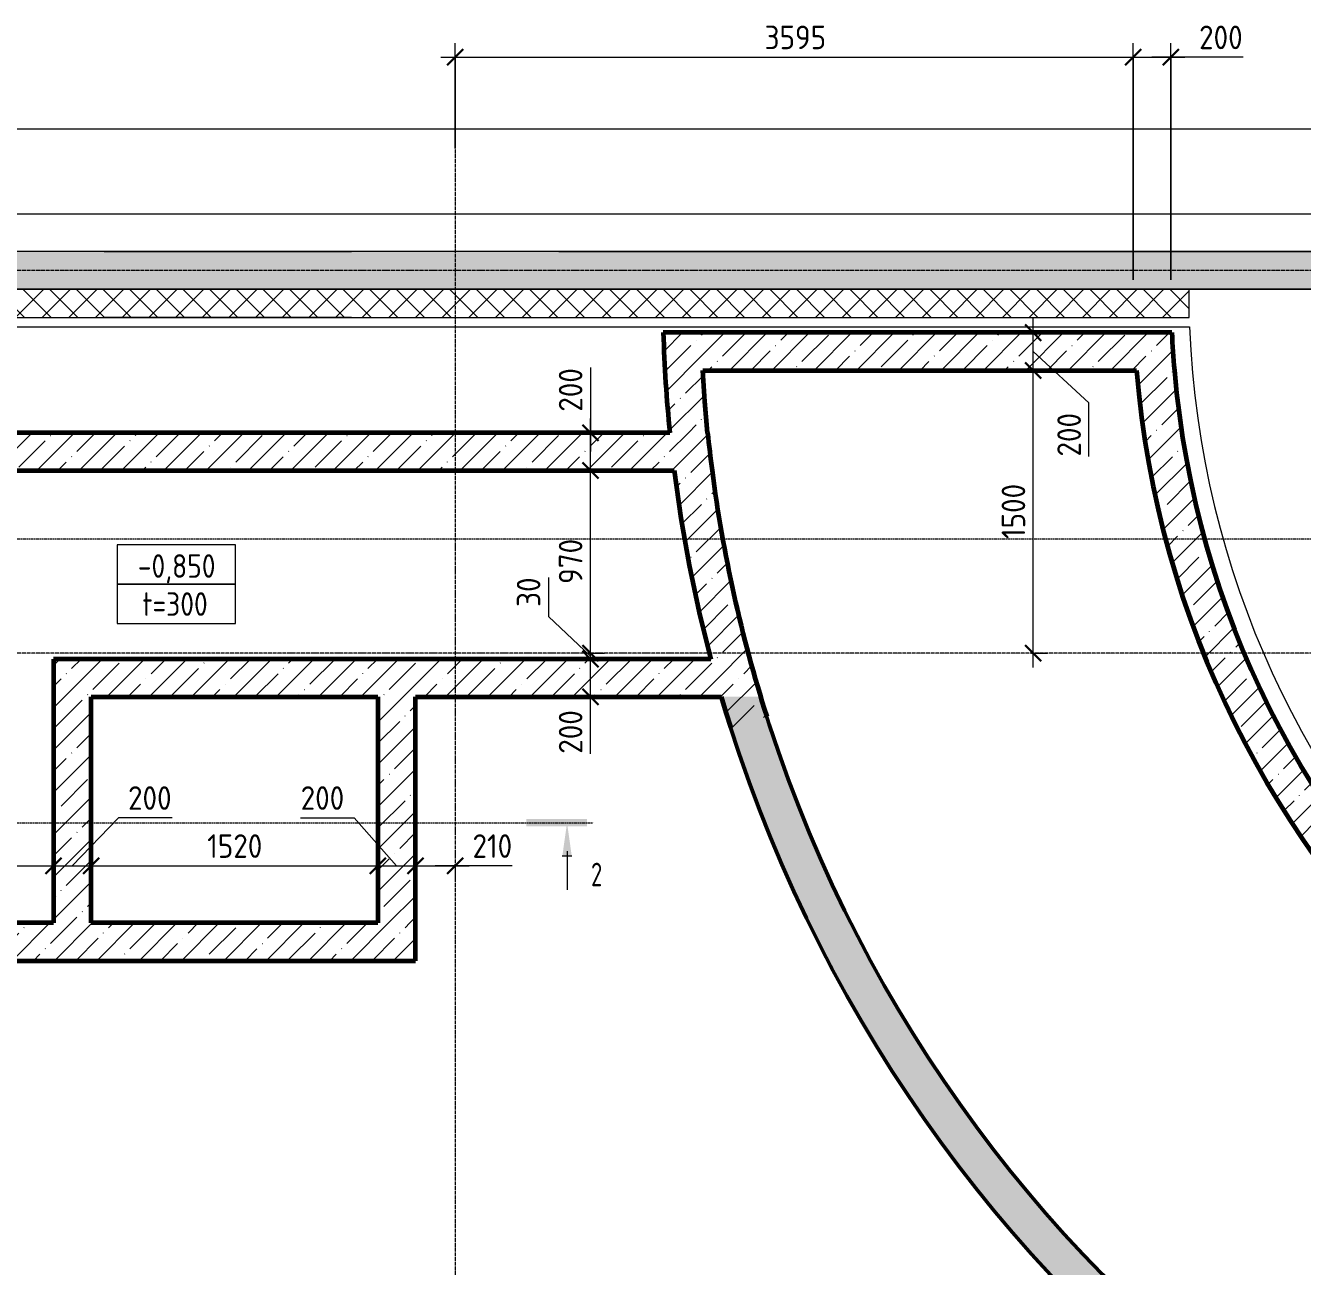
# Model space of a CAD drawing. Header units: millimetres. Extents: x 25978 to 116586, y -2270 to 13021.
# Drawn here: x 96581 to 103353, y 6258 to 12839 of the extents above; entities that cross this region are included whole.
import ezdxf

# ---------------------------------------------------------------- set-up
doc = ezdxf.new("R2010")
doc.units = ezdxf.units.MM
for name, pattern in [('01 Штриховая _2 мм_', [3, 2, -1]), ('01 Штриховая _4 мм_', [6, 3.5, -2.5]), ('02 Штрихпунктирная _20 мм_', [25, 20, -2.5, 0, -2.5]), ('04 Пунктир 10мм', [10, 0, -10])]:
    doc.linetypes.add(name, pattern=pattern)
for name, color, linetype, lineweight in [('AA_Dim', 7, 'Continuous', 9), ('AA_Dim-50', 7, 'Continuous', 9), ('AA_Linii', 7, 'Continuous', 9), ('AA_Oformlenie', 7, 'Continuous', 9), ('AA_Razrez', 7, 'Continuous', 9), ('AA_Vinoska', 7, 'Continuous', 9), ('AF_Lestnica', 7, '01 Штриховая _2 мм_', 9), ('AF_Perekritie', 7, 'Continuous', 20), ('AF_Perekritie_Опалубка', 253, 'Continuous', 20), ('AF_Stena', 7, '01 Штриховая _4 мм_', 20), ('AF_Stena_Арматура', 253, 'Continuous', 20), ('AF_Stena_Гидроизоляция', 253, 'Continuous', 20), ('AF_Stena_Опалубка', 253, 'Continuous', 20), ('Оси', 7, 'Continuous', 9)]:
    doc.layers.add(name, color=color, linetype=linetype, lineweight=lineweight)
doc.styles.add('ISOCPEUR_1', font='isocpeur.TTF', dxfattribs={"width": 0.85, "height": 125})
doc.styles.add('ISOCPEUR_2', font='isocpeur.TTF', dxfattribs={"width": 0.9, "height": 125})
doc.styles.add('ISOCPEUR_3', font='isocpeur.TTF', dxfattribs={"width": 0.7, "height": 125})
doc.dimstyles.new('05_Округл_5мм__прозр_', dxfattribs={"dimscale": 304.8, "dimtxt": 125.344371, "dimasz": 0.278871, "dimexe": 0.246063, "dimexo": 0.164042, "dimgap": 0.016404, "dimtad": 1, "dimdec": 0, "dimrnd": 5, "dimdsep": 46, "dimtxsty": 'ISOCPEUR_2', "dimblk1": 'OBLIQUE', "dimblk2": 'OBLIQUE', "dimsah": 1, "dimcen": 0.09, "dimdle": 0.246063, "dimazin": 0, "dimtfac": 1, "dimtdec": 4, "dimtix": 1, "dimtmove": 0, "dimatfit": 3, "dimfxl": 1, "dimtvp": 1, "dimtolj": 1, "dimtzin": 0, "dimlwd": 18, "dimlwe": 18, "dimarcsym": 2})
doc.dimstyles.new('05_Округл_5мм__прозр__1', dxfattribs={"dimscale": 304.8, "dimtxt": 125.344371, "dimasz": 0.278871, "dimexe": 0.246063, "dimexo": 0.164042, "dimgap": 0.016404, "dimtad": 1, "dimdec": 0, "dimrnd": 5, "dimdsep": 46, "dimtxsty": 'ISOCPEUR_2', "dimblk1": 'OBLIQUE', "dimblk2": 'OBLIQUE', "dimsah": 1, "dimcen": 0.09, "dimdle": 0.246063, "dimazin": 0, "dimtfac": 1, "dimtdec": 4, "dimtix": 1, "dimtmove": 1, "dimatfit": 3, "dimfxl": 1, "dimtvp": 1, "dimtolj": 1, "dimtzin": 0, "dimlwd": 18, "dimlwe": 18, "dimarcsym": 2})
pattern_1 = [(45, (66853.87, 0), (-112.2532, 112.2532), []), (45, (66966.12, 0), (-112.2532, 112.2532), [198.438, -39.688, 1.676, -38.011])]

# ---------------------------------------------------------------- blocks, each defined once
blk = doc.blocks.new('Лестницы 1 - Лестницы 1-3688333-Схема расположения входа на отм_ -0_850 в осях 7-14_ А-В')
at = {"layer": 'AF_Lestnica', "linetype": 'Continuous'}
h = blk.add_hatch(dxfattribs=at)
h.set_pattern_fill('FP_19', color=256, style=0, pattern_type=2)
h.set_pattern_definition([(45, (0, 0), (-112.2532, 112.2532), []), (45, (112.25, 0), (-112.2532, 112.2532), [198.438, -39.688, 1.676, -38.011])])
h.paths.add_polyline_path([(40775.1, 3770.8), (41079.9, 3776.9), (41384.2, 3795), (41687.6, 3825.3), (41989.5, 3867.6), (42289.5, 3921.8), (42587.1, 3987.9), (42881.8, 4065.8), (43173.2, 4155.4), (43460.9, 4256.5), (43744.3, 4368.9), (44022.9, 4492.5), (44296.5, 4627.1), (44564.5, 4772.4), (44826.5, 4928.3), (45082.1, 5094.4), (45330.9, 5270.6), (45572.5, 5456.6), (45806.5, 5652), (46032.6, 5856.5), (46250.3, 6069.9), (46459.4, 6291.7), (46659.6, 6521.7), (46850.4, 6759.5), (47031.6, 7004.6), (47202.9, 7256.8), (47364.1, 7515.6), (47514.9, 7780.6), (47655, 8051.3), (47784.3, 8327.4), (47902.4, 8608.5), (48009.3, 8894), (48104.8, 9183.5), (48188.7, 9476.6), (48260.9, 9772.8), (48321.2, 10071.7), (48369.6, 10372.7), (48171.6, 10400.5), (48122.9, 10099), (48061.9, 9799.7), (47988.8, 9503.2), (47903.6, 9210), (47806.5, 8920.4), (47697.6, 8635.1), (47577.1, 8354.4), (47445.3, 8079), (47302.4, 7809.1), (47148.5, 7545.3), (46983.9, 7288), (46809, 7037.7), (46624, 6794.7), (46429.2, 6559.5), (46225, 6332.4), (46011.6, 6113.9), (45789.5, 5904.3), (45559, 5703.9), (45320.6, 5513.1), (45074.5, 5332.3), (44821.2, 5161.6), (44561.2, 5001.5), (44294.8, 4852.1), (44022.5, 4713.7), (43744.9, 4586.6), (43462.2, 4470.9), (43175.1, 4366.9), (42883.9, 4274.7), (42589.3, 4194.5), (42291.5, 4126.4), (41991.3, 4070.5), (41689, 4026.9), (41385.2, 3995.8), (41080.4, 3977), (40775.1, 3970.8), (40467.4, 3977.1), (40160.2, 3996.1), (39854.1, 4027.8), (39549.6, 4072), (39247.1, 4128.7), (38947.2, 4197.9), (38650.5, 4279.3), (38357.3, 4372.9), (38068.3, 4478.5), (37783.8, 4595.9), (37504.4, 4724.9), (37230.6, 4865.4), (36962.8, 5017), (36701.4, 5179.4), (36447, 5352.6), (36199.9, 5536), (35960.6, 5729.5), (35729.4, 5932.7), (35506.9, 6145.2), (35293.2, 6366.7), (35088.9, 6596.8), (34894.2, 6835.1), (34709.5, 7081.3), (34535.1, 7334.8), (34371.3, 7595.4), (34218.4, 7862.4), (34076.6, 8135.5), (33946.2, 8414.3), (33827.3, 8698.1), (33720.3, 8986.6), (33625.2, 9279.3), (33416.5, 9279.3), (33509.2, 8985.6), (33613.6, 8695.9), (33729.6, 8410.5), (33856.9, 8130.1), (33995.4, 7855), (34144.8, 7585.7), (34304.9, 7322.5), (34475.4, 7066.1), (34656.1, 6816.7), (34846.7, 6574.7), (35046.8, 6340.6), (35256.2, 6114.7), (35474.5, 5897.4), (35701.3, 5689.1), (35936.3, 5490), (36179.1, 5300.5), (36429.3, 5120.9), (36686.5, 4951.5), (36950.3, 4792.6), (37220.3, 4644.4), (37496.1, 4507.1), (37777.1, 4381.1), (38062.9, 4266.4), (38353.1, 4163.3), (38647.3, 4071.9), (38944.8, 3992.4), (39245.3, 3924.9), (39548.3, 3869.5), (39853.3, 3826.4), (40159.7, 3795.5), (40467.1, 3777)])
at = {"layer": 'AF_Lestnica', "color": 10, "linetype": 'Continuous', "lineweight": 50}
for radius, start in [(7669.2, 196.36363), (7469.2, 196.81463)]:
    blk.add_arc((40775.1, 11440), radius, start, 270, dxfattribs=at)
blk = doc.blocks.new('011_ЛинияОбрыва _ЭлУзла_Линия_ - Тип 1-3710690-Схема расположения входа на отм_ -0_850 в осях 7-14_ А-В')
at = {"layer": 'AA_Oformlenie'}
blk.add_line((0, 0), (10745, 0), dxfattribs=at)
blk = doc.blocks.new('Разрез - Номер узла_ сзади-394133-Схема расположения входа на отм_ -0_850 в осях 7-14_ А-В')
at = {"layer": 'AA_Razrez'}
for points in [[(7.33, 0.4), (7.33, -0.39), (0.87, -0.39), (0.87, 0.4)], [(3.5, -3.53), (2.5, -3.53), (3, 0)]]:
    blk.add_hatch(color=256, dxfattribs=at).paths.add_polyline_path(points)
for p, q in [((2.5, -3.53), (3.5, -3.53)), ((3, -3), (3, -7.1))]:
    blk.add_line(p, q, dxfattribs=at)
blk = doc.blocks.new('DIMBLOCK110-Схема расположения входа на отм_ -0_850 в осях 7-14_ А-В')
at = {"layer": 'AA_Dim-50', "lineweight": 30}
for p, q in [((101925.4, 11010), (101882.9, 11052.5)), ((101925.4, 11010), (101967.9, 10967.5)), ((101925.4, 9510), (101882.9, 9552.5)), ((101925.4, 9510), (101967.9, 9467.5))]:
    blk.add_line(p, q, dxfattribs=at)
at = {"layer": 'AA_Dim-50', "lineweight": 18}
for p, q in [((101915.3, 11010), (102000.4, 11010)), ((101925.4, 11010), (101915.3, 11010)), ((101925.4, 9435), (101925.4, 11010)), ((101915.3, 9510), (102000.4, 9510)), ((101925.4, 9510), (101915.3, 9510))]:
    blk.add_line(p, q, dxfattribs=at)
at = {"layer": 'AA_Dim-50', "color": 0, "lineweight": 18, "insert": (101757.6, 10115.7), "char_height": 125, "width": 346.234, "attachment_point": 1, "rotation": 90, "line_spacing_factor": 1.135194, "style": 'ISOCPEUR_2'}
blk.add_mtext('1500', dxfattribs=at)
blk = doc.blocks.new('_Oblique')
at = {"color": 0, "linetype": 'ByBlock', "lineweight": -2}
blk.add_line((-0.5, -0.5), (0.5, 0.5), dxfattribs=at)
blk = doc.blocks.new('DIMBLOCK111-Схема расположения входа на отм_ -0_850 в осях 7-14_ А-В')
at = {"layer": 'AA_Dim-50', "lineweight": 30}
for p, q in [((101925.4, 11210), (101882.9, 11252.5)), ((101925.4, 11210), (101967.9, 11167.5)), ((101925.4, 11010), (101882.9, 11052.5)), ((101925.4, 11010), (101967.9, 10967.5))]:
    blk.add_line(p, q, dxfattribs=at)
at = {"layer": 'AA_Dim-50', "lineweight": 18}
for p, q in [((101925.4, 11010), (101925.4, 11285)), ((101915.3, 11210), (102000.4, 11210)), ((101925.4, 11210), (101915.3, 11210)), ((102220.7, 10837.1), (101925.4, 11110)), ((101915.3, 11010), (102000.4, 11010)), ((101925.4, 11010), (101915.3, 11010)), ((102220.7, 10553), (102220.7, 10837.1))]:
    blk.add_line(p, q, dxfattribs=at)
at = {"layer": 'AA_Dim-50', "color": 0, "lineweight": 18, "insert": (102052.9, 10553), "char_height": 125, "width": 280.961, "attachment_point": 1, "rotation": 90, "line_spacing_factor": 1.135194, "style": 'ISOCPEUR_2'}
blk.add_mtext('200', dxfattribs=at)
blk = doc.blocks.new('042_М_Плиты толщина и отметка - 042_М_Плиты толщина и отметка-646207-Схема расположения входа на отм_ -0_850 в осях 7-14_ А-В')
at = {"layer": 'AA_Vinoska'}
for p, q in [((6.28, 4.17), (-6.28, 4.17)), ((-6.28, 4.17), (-6.28, 0)), ((6.28, 0), (6.28, 4.17)), ((6.28, 0), (-6.28, 0)), ((-6.28, 0), (-6.28, -4.17)), ((-6.28, 0), (6.28, 0)), ((6.28, -4.17), (6.28, 0)), ((-6.28, -4.17), (6.28, -4.17))]:
    blk.add_line(p, q, dxfattribs=at)
blk = doc.blocks.new('DIMBLOCK115-Схема расположения входа на отм_ -0_850 в осях 7-14_ А-В')
at = {"layer": 'AA_Dim-50', "lineweight": 30}
for p, q in [((95368.9, 8382), (95411.4, 8424.5)), ((96728.9, 8382), (96771.4, 8424.5)), ((95368.9, 8382), (95326.4, 8339.5)), ((96728.9, 8382), (96686.4, 8339.5))]:
    blk.add_line(p, q, dxfattribs=at)
at = {"layer": 'AA_Dim-50', "lineweight": 18}
for p, q in [((95368.9, 8392.1), (95368.9, 8307)), ((95368.9, 8382), (95368.9, 8392.1)), ((95368.9, 8382), (96728.9, 8382)), ((96728.9, 8392.1), (96728.9, 8307)), ((96728.9, 8382), (96728.9, 8392.1))]:
    blk.add_line(p, q, dxfattribs=at)
at = {"layer": 'AA_Dim-50', "color": 0, "lineweight": 18, "insert": (95904.7, 8549.8), "char_height": 125, "width": 346.234, "attachment_point": 1, "line_spacing_factor": 1.135194, "style": 'ISOCPEUR_2'}
blk.add_mtext('1360', dxfattribs=at)
blk = doc.blocks.new('DIMBLOCK116-Схема расположения входа на отм_ -0_850 в осях 7-14_ А-В')
at = {"layer": 'AA_Dim-50', "lineweight": 18}
for p, q in [((97074.8, 8636.7), (96828.9, 8382)), ((97358.9, 8636.7), (97074.8, 8636.7)), ((96728.9, 8392.1), (96728.9, 8307)), ((96728.9, 8382), (96728.9, 8392.1)), ((96728.9, 8382), (96928.9, 8382)), ((96928.9, 8392.1), (96928.9, 8307)), ((96928.9, 8382), (96928.9, 8392.1))]:
    blk.add_line(p, q, dxfattribs=at)
at = {"layer": 'AA_Dim-50', "lineweight": 30}
for p, q in [((96728.9, 8382), (96771.4, 8424.5)), ((96928.9, 8382), (96971.4, 8424.5)), ((96728.9, 8382), (96686.4, 8339.5)), ((96928.9, 8382), (96886.4, 8339.5))]:
    blk.add_line(p, q, dxfattribs=at)
at = {"layer": 'AA_Dim-50', "color": 0, "lineweight": 18, "insert": (97124.8, 8804.5), "char_height": 125, "width": 280.961, "attachment_point": 1, "line_spacing_factor": 1.135194, "style": 'ISOCPEUR_2'}
blk.add_mtext('200', dxfattribs=at)
blk = doc.blocks.new('DIMBLOCK117-Схема расположения входа на отм_ -0_850 в осях 7-14_ А-В')
at = {"layer": 'AA_Dim-50', "lineweight": 30}
for p, q in [((96928.9, 8382), (96971.4, 8424.5)), ((98448.9, 8382), (98491.4, 8424.5)), ((96928.9, 8382), (96886.4, 8339.5)), ((98448.9, 8382), (98406.4, 8339.5))]:
    blk.add_line(p, q, dxfattribs=at)
at = {"layer": 'AA_Dim-50', "lineweight": 18}
for p, q in [((96928.9, 8392.1), (96928.9, 8307)), ((96928.9, 8382), (96928.9, 8392.1)), ((96928.9, 8382), (98448.9, 8382)), ((98448.9, 8392.1), (98448.9, 8307)), ((98448.9, 8382), (98448.9, 8392.1))]:
    blk.add_line(p, q, dxfattribs=at)
at = {"layer": 'AA_Dim-50', "color": 0, "lineweight": 18, "insert": (97544.7, 8549.8), "char_height": 125, "width": 346.234, "attachment_point": 1, "line_spacing_factor": 1.135194, "style": 'ISOCPEUR_2'}
blk.add_mtext('1520', dxfattribs=at)
blk = doc.blocks.new('DIMBLOCK118-Схема расположения входа на отм_ -0_850 в осях 7-14_ А-В')
at = {"layer": 'AA_Dim-50', "lineweight": 18}
for p, q in [((98040.2, 8636.7), (98324.3, 8636.7)), ((98324.3, 8636.7), (98548.9, 8382)), ((98448.9, 8392.1), (98448.9, 8307)), ((98448.9, 8382), (98448.9, 8392.1)), ((98448.9, 8382), (98648.9, 8382)), ((98648.9, 8392.1), (98648.9, 8307)), ((98648.9, 8382), (98648.9, 8392.1))]:
    blk.add_line(p, q, dxfattribs=at)
at = {"layer": 'AA_Dim-50', "lineweight": 30}
for p, q in [((98448.9, 8382), (98491.4, 8424.5)), ((98648.9, 8382), (98691.4, 8424.5)), ((98448.9, 8382), (98406.4, 8339.5)), ((98648.9, 8382), (98606.4, 8339.5))]:
    blk.add_line(p, q, dxfattribs=at)
at = {"layer": 'AA_Dim-50', "color": 0, "lineweight": 18, "insert": (98040.2, 8804.5), "char_height": 125, "width": 280.961, "attachment_point": 1, "line_spacing_factor": 1.135194, "style": 'ISOCPEUR_2'}
blk.add_mtext('200', dxfattribs=at)
blk = doc.blocks.new('DIMBLOCK119-Схема расположения входа на отм_ -0_850 в осях 7-14_ А-В')
at = {"layer": 'AA_Dim-50', "lineweight": 30}
for p, q in [((98648.9, 8382), (98691.4, 8424.5)), ((98858.9, 8382), (98901.4, 8424.5)), ((98648.9, 8382), (98606.4, 8339.5)), ((98858.9, 8382), (98816.4, 8339.5))]:
    blk.add_line(p, q, dxfattribs=at)
at = {"layer": 'AA_Dim-50', "lineweight": 18}
for p, q in [((98648.9, 8392.1), (98648.9, 8307)), ((98648.9, 8382), (98648.9, 8392.1)), ((98648.9, 8382), (98933.9, 8382)), ((98901.6, 8382), (98753.9, 8382)), ((98858.9, 8392.1), (98858.9, 8307)), ((98858.9, 8382), (98858.9, 8392.1)), ((99162.1, 8382), (98901.6, 8382))]:
    blk.add_line(p, q, dxfattribs=at)
at = {"layer": 'AA_Dim-50', "color": 0, "lineweight": 18, "insert": (98951.6, 8549.8), "char_height": 125, "width": 252.581, "attachment_point": 1, "line_spacing_factor": 1.135194, "style": 'ISOCPEUR_2'}
blk.add_mtext('210', dxfattribs=at)
blk = doc.blocks.new('DIMBLOCK124-Схема расположения входа на отм_ -0_850 в осях 7-14_ А-В')
at = {"layer": 'AA_Dim-50', "lineweight": 18}
for p, q in [((98858.9, 12186.3), (98858.9, 12745.4)), ((102454.7, 11490), (102454.7, 12745.4)), ((98783.9, 12670.4), (102454.7, 12670.4)), ((98858.9, 12670.4), (98858.9, 12186.3)), ((102454.7, 12670.4), (102454.7, 11490))]:
    blk.add_line(p, q, dxfattribs=at)
at = {"layer": 'AA_Dim-50', "lineweight": 30}
for p, q in [((98858.9, 12670.4), (98816.4, 12627.9)), ((98858.9, 12670.4), (98901.4, 12712.9)), ((102454.7, 12670.4), (102412.2, 12627.9)), ((102454.7, 12670.4), (102497.2, 12712.9))]:
    blk.add_line(p, q, dxfattribs=at)
at = {"layer": 'AA_Dim-50', "color": 0, "lineweight": 18, "insert": (100500.7, 12838.3), "char_height": 125, "width": 374.614, "attachment_point": 1, "line_spacing_factor": 1.135194, "style": 'ISOCPEUR_2'}
blk.add_mtext('3595', dxfattribs=at)
blk = doc.blocks.new('DIMBLOCK125-Схема расположения входа на отм_ -0_850 в осях 7-14_ А-В')
at = {"layer": 'AA_Dim-50', "lineweight": 18}
for p, q in [((102454.7, 11490), (102454.7, 12745.4)), ((102654.7, 11490), (102654.7, 12745.4)), ((102454.7, 12670.4), (102729.7, 12670.4)), ((102454.7, 12670.4), (102454.7, 11490)), ((102754.7, 12670.4), (102554.7, 12670.4)), ((102654.7, 12670.4), (102654.7, 11490)), ((103038.8, 12670.4), (102754.7, 12670.4))]:
    blk.add_line(p, q, dxfattribs=at)
at = {"layer": 'AA_Dim-50', "lineweight": 30}
for p, q in [((102454.7, 12670.4), (102412.2, 12627.9)), ((102454.7, 12670.4), (102497.2, 12712.9)), ((102654.7, 12670.4), (102612.2, 12627.9)), ((102654.7, 12670.4), (102697.2, 12712.9))]:
    blk.add_line(p, q, dxfattribs=at)
at = {"layer": 'AA_Dim-50', "color": 0, "lineweight": 18, "insert": (102804.7, 12838.3), "char_height": 125, "width": 280.961, "attachment_point": 1, "line_spacing_factor": 1.135194, "style": 'ISOCPEUR_2'}
blk.add_mtext('200', dxfattribs=at)
blk = doc.blocks.new('DIMBLOCK129-Схема расположения входа на отм_ -0_850 в осях 7-14_ А-В')
at = {"layer": 'AA_Dim-50', "lineweight": 30}
for p, q in [((99577.1, 9479.3), (99534.6, 9521.8)), ((99577.1, 9479.3), (99619.6, 9436.8)), ((99577.1, 9279.3), (99534.6, 9321.8)), ((99577.1, 9279.3), (99619.6, 9236.8))]:
    blk.add_line(p, q, dxfattribs=at)
at = {"layer": 'AA_Dim-50', "lineweight": 18}
for p, q in [((99567, 9479.3), (99652.1, 9479.3)), ((99577.1, 9479.3), (99567, 9479.3)), ((99577.1, 9204.3), (99577.1, 9479.3)), ((99577.1, 9261), (99577.1, 9379.3)), ((99567, 9279.3), (99652.1, 9279.3)), ((99577.1, 9279.3), (99567, 9279.3)), ((99577.1, 8976.9), (99577.1, 9261))]:
    blk.add_line(p, q, dxfattribs=at)
at = {"layer": 'AA_Dim-50', "color": 0, "lineweight": 18, "insert": (99409.2, 8976.9), "char_height": 125, "width": 280.961, "attachment_point": 1, "rotation": 90, "line_spacing_factor": 1.135194, "style": 'ISOCPEUR_2'}
blk.add_mtext('200', dxfattribs=at)
blk = doc.blocks.new('DIMBLOCK130-Схема расположения входа на отм_ -0_850 в осях 7-14_ А-В')
at = {"layer": 'AA_Dim-50', "lineweight": 18}
for p, q in [((99354.4, 9911.7), (99354.4, 9705.6)), ((99354.4, 9705.6), (99577.1, 9494.7)), ((99567, 9510), (99652.1, 9510)), ((99577.1, 9510), (99567, 9510)), ((99577.1, 9479.3), (99577.1, 9510)), ((99567, 9479.3), (99652.1, 9479.3)), ((99577.1, 9479.3), (99567, 9479.3))]:
    blk.add_line(p, q, dxfattribs=at)
at = {"layer": 'AA_Dim-50', "lineweight": 30}
for p, q in [((99577.1, 9510), (99534.6, 9552.5)), ((99577.1, 9479.3), (99534.6, 9521.8)), ((99577.1, 9510), (99619.6, 9467.5)), ((99577.1, 9479.3), (99619.6, 9436.8))]:
    blk.add_line(p, q, dxfattribs=at)
at = {"layer": 'AA_Dim-50', "color": 0, "lineweight": 18, "insert": (99186.5, 9755.6), "char_height": 125, "width": 187.307, "attachment_point": 1, "rotation": 90, "line_spacing_factor": 1.135194, "style": 'ISOCPEUR_2'}
blk.add_mtext('30', dxfattribs=at)
blk = doc.blocks.new('DIMBLOCK131-Схема расположения входа на отм_ -0_850 в осях 7-14_ А-В')
at = {"layer": 'AA_Dim-50', "lineweight": 30}
for p, q in [((99577.1, 10479.3), (99534.6, 10521.8)), ((99577.1, 10479.3), (99619.6, 10436.8)), ((99577.1, 9510), (99534.6, 9552.5)), ((99577.1, 9510), (99619.6, 9467.5))]:
    blk.add_line(p, q, dxfattribs=at)
at = {"layer": 'AA_Dim-50', "lineweight": 18}
for p, q in [((99567, 10479.3), (99652.1, 10479.3)), ((99577.1, 10479.3), (99567, 10479.3)), ((99577.1, 9510), (99577.1, 10479.3)), ((99567, 9510), (99652.1, 9510)), ((99577.1, 9510), (99567, 9510))]:
    blk.add_line(p, q, dxfattribs=at)
at = {"layer": 'AA_Dim-50', "color": 0, "lineweight": 18, "insert": (99409.2, 9877.6), "char_height": 125, "width": 280.961, "attachment_point": 1, "rotation": 90, "line_spacing_factor": 1.135194, "style": 'ISOCPEUR_2'}
blk.add_mtext('970', dxfattribs=at)
blk = doc.blocks.new('DIMBLOCK132-Схема расположения входа на отм_ -0_850 в осях 7-14_ А-В')
at = {"layer": 'AA_Dim-50', "lineweight": 18}
for p, q in [((99577.1, 11024.8), (99577.1, 10740.7)), ((99577.1, 10479.3), (99577.1, 10754.3)), ((99577.1, 10740.7), (99577.1, 10579.3)), ((99567, 10679.3), (99652.1, 10679.3)), ((99577.1, 10679.3), (99567, 10679.3)), ((99567, 10479.3), (99652.1, 10479.3)), ((99577.1, 10479.3), (99567, 10479.3))]:
    blk.add_line(p, q, dxfattribs=at)
at = {"layer": 'AA_Dim-50', "lineweight": 30}
for p, q in [((99577.1, 10679.3), (99534.6, 10721.8)), ((99577.1, 10679.3), (99619.6, 10636.8)), ((99577.1, 10479.3), (99534.6, 10521.8)), ((99577.1, 10479.3), (99619.6, 10436.8))]:
    blk.add_line(p, q, dxfattribs=at)
at = {"layer": 'AA_Dim-50', "color": 0, "lineweight": 18, "insert": (99409.2, 10790.7), "char_height": 125, "width": 280.961, "attachment_point": 1, "rotation": 90, "line_spacing_factor": 1.135194, "style": 'ISOCPEUR_2'}
blk.add_mtext('200', dxfattribs=at)

msp = doc.modelspace()

# ---------------------------------------------------------------- hatches: boundary and pattern name
at = {"layer": 'AA_Oformlenie'}
h = msp.add_hatch(dxfattribs=at)
h.set_pattern_fill('FP_1', color=256, style=0, pattern_type=2)
h.set_pattern_definition([(45, (66853.87, 0), (-157.1545, 157.1545), []), (45, (67011.03, 0), (-157.1545, 157.1545), [277.813, -55.563, 1.676, -53.886])])
h.paths.add_polyline_path([(116298.933, 11440), (116298.933, 11640), (94698.933, 11640), (94698.933, 11440), (114677.1244, 11440)])
h = msp.add_hatch(dxfattribs=at)
h.set_pattern_fill('FP_2', color=256, style=0, pattern_type=2)
h.set_pattern_definition([(45, (66853.87, 0), (-70.71068, 70.71068), []), (135, (66853.87, 0), (-70.71068, -70.71068), [])])
h.paths.add_polyline_path([(114677.1244, 11290), (116298.933, 11290), (116298.933, 11440), (112505.8362, 11440), (112505.8362, 11290)])
h.paths.add_polyline_path([(102752.0298, 11290), (102752.0298, 11440), (94698.933, 11440), (94698.933, 11290), (99775.9923, 11290)])
at = {"layer": 'AF_Stena', "linetype": 'Continuous', "lineweight": 9}
h = msp.add_hatch(dxfattribs=at)
h.set_pattern_fill('FP_19', color=256, style=0, pattern_type=2)
h.set_pattern_definition(pattern_1)
h.paths.add_polyline_path([(100198.5576, 10679.3351), (100183.4985, 10844.5207), (100172.1121, 11009.987), (100167.0186, 11109.9638), (100163.2656, 11210), (99963.1732, 11210), (99975.7556, 10944.3696), (99997.5398, 10679.3351)])
h = msp.add_hatch(dxfattribs=at)
h.set_pattern_fill('FP_19', color=256, style=0, pattern_type=2)
h.set_pattern_definition(pattern_1)
h.paths.add_polyline_path([(100172.1113, 11010), (102673.3442, 11010), (102665.6865, 11109.933), (102660.0438, 11210), (100163.2656, 11210), (100167.0183, 11109.9704)])
h = msp.add_hatch(dxfattribs=at)
h.set_pattern_fill('FP_19', color=256, style=0, pattern_type=2)
h.set_pattern_definition(pattern_1)
h.paths.add_polyline_path([(107628.933, 6265.7905), (107885.3989, 6272.1505), (108141.2344, 6291.2146), (108395.8105, 6322.9362), (108648.5014, 6367.2371), (108898.6858, 6424.0084), (109145.7488, 6493.1107), (109389.0829, 6574.3741), (109628.0901, 6667.5987), (109862.1826, 6772.5553), (110090.7851, 6888.9861), (110313.3357, 7016.6047), (110529.287, 7155.0974), (110738.1084, 7304.1238), (110939.2865, 7463.3175), (111132.3266, 7632.2872), (111316.7543, 7810.6174), (111492.1161, 7997.8699), (111657.981, 8193.5841), (111813.9411, 8397.2791), (111959.6133, 8608.4541), (112094.6392, 8826.59), (112218.6869, 9051.1504), (112331.4516, 9281.5834), (112432.656, 9517.3225), (112522.0513, 9757.7881), (112599.4177, 10002.3891), (112664.5651, 10250.5243), (112717.3333, 10501.5835), (112757.5926, 10754.9497), (112785.244, 11010), (112584.5217, 11010), (112556.6251, 10761.3173), (112516.257, 10514.3523), (112461.5418, 10262.3738), (112398.5464, 10028.0695), (112321.5018, 9789.9824), (112232.5808, 9556.0714), (112132.0084, 9326.9284), (112020.0392, 9103.1334), (111896.9566, 8885.2527), (111763.0721, 8673.8378), (111618.7246, 8469.4238), (111464.2792, 8272.528), (111300.1271, 8083.6487), (111126.6835, 7903.2641), (110944.3875, 7731.8305), (110753.7004, 7569.7819), (110555.1049, 7417.5284), (110349.1035, 7275.4553), (110136.2177, 7143.9223), (109916.9862, 7023.2622), (109691.9638, 6913.7804), (109461.7202, 6815.754), (109226.838, 6729.4311), (108987.9116, 6655.0301), (108745.5458, 6592.7394), (108500.354, 6542.7166), (108252.9567, 6505.0882), (108003.9801, 6479.9497), (107754.0542, 6467.3644), (107503.8117, 6467.3644), (107253.8859, 6479.9497), (107004.9093, 6505.0882), (106757.512, 6542.7166), (106512.3202, 6592.7394), (106269.9544, 6655.0301), (106031.028, 6729.4311), (105796.1458, 6815.754), (105565.9021, 6913.7804), (105340.8798, 7023.2622), (105121.6483, 7143.9223), (104908.7625, 7275.4553), (104702.7611, 7417.5284), (104504.1656, 7569.7819), (104313.4785, 7731.8305), (104131.1825, 7903.2641), (103957.7389, 8083.6487), (103793.5867, 8272.528), (103639.1414, 8469.4238), (103494.7938, 8673.8378), (103360.9093, 8885.2527), (103237.8267, 9103.1334), (103125.8576, 9326.9284), (103025.2852, 9556.0714), (102936.3642, 9789.9824), (102859.3196, 10028.0695), (102794.3464, 10269.7299), (102741.609, 10514.3523), (102701.2409, 10761.3173), (102673.3442, 11010), (102472.6219, 11010), (102500.2734, 10754.9497), (102540.5326, 10501.5835), (102593.3008, 10250.5243), (102658.4483, 10002.3891), (102735.8147, 9757.7881), (102825.21, 9517.3225), (102926.4144, 9281.5834), (103039.1791, 9051.1504), (103163.2268, 8826.59), (103298.2527, 8608.4541), (103443.9248, 8397.2791), (103599.885, 8193.5841), (103765.7499, 7997.8699), (103941.1117, 7810.6174), (104125.5394, 7632.2872), (104318.5795, 7463.3175), (104519.7576, 7304.1238), (104728.5789, 7155.0974), (104944.5303, 7016.6047), (105167.0808, 6888.9861), (105395.6834, 6772.5553), (105629.7759, 6667.5987), (105868.7831, 6574.3741), (106112.1172, 6493.1107), (106359.1802, 6424.0084), (106609.3646, 6367.2371), (106862.0555, 6322.9362), (107116.6315, 6291.2146), (107372.467, 6272.1505)])
h = msp.add_hatch(dxfattribs=at)
h.set_pattern_fill('FP_19', color=256, style=0, pattern_type=2)
h.set_pattern_definition(pattern_1)
h.paths.add_polyline_path([(100221.7599, 10479.3351), (100209.4848, 10579.2569), (100198.5576, 10679.3351), (95168.933, 10679.3351), (95168.933, 10479.3351), (100020.1291, 10479.3351)])
h = msp.add_hatch(dxfattribs=at)
h.set_pattern_fill('FP_19', color=256, style=0, pattern_type=2)
h.set_pattern_definition(pattern_1)
h.paths.add_polyline_path([(100321.0021, 9113.8616), (100511.5806, 9174.5233), (100434.9783, 9430.9938), (100367.6146, 9690.0443), (100309.5759, 9951.3422), (100260.9369, 10214.5518), (100221.7599, 10479.3351), (100020.1291, 10479.3351), (100056.2502, 10227.0491), (100100.7341, 9976.1027), (100153.5315, 9726.7729), (100214.5856, 9479.3312), (100241.8031, 9379.1541), (100270.3746, 9279.3546), (100295.2244, 9196.4555)])
h = msp.add_hatch(dxfattribs=at)
h.set_pattern_fill('FP_19', color=256, style=0, pattern_type=2)
h.set_pattern_definition(pattern_1)
h.paths.add_polyline_path([(98648.933, 9279.3351), (100270.3801, 9279.3351), (100241.8053, 9379.1462), (100214.5843, 9479.3351), (96728.933, 9479.3351), (96728.933, 9279.3351), (98448.933, 9279.3351)])
h = msp.add_hatch(dxfattribs=at)
h.set_pattern_fill('FP_19', color=256, style=0, pattern_type=2)
h.set_pattern_definition(pattern_1)
h.paths.add_polyline_path([(96928.933, 8079.3351), (96928.933, 9279.3351), (96728.933, 9279.3351), (96728.933, 8079.3351)])
h = msp.add_hatch(dxfattribs=at)
h.set_pattern_fill('FP_19', color=256, style=0, pattern_type=2)
h.set_pattern_definition(pattern_1)
h.paths.add_polyline_path([(98648.933, 8079.3351), (98648.933, 9279.3351), (98448.933, 9279.3351), (98448.933, 8079.3351)])
h = msp.add_hatch(dxfattribs=at)
h.set_pattern_fill('FP_19', color=256, style=0, pattern_type=2)
h.set_pattern_definition(pattern_1)
h.paths.add_polyline_path([(98648.933, 7879.3351), (98648.933, 8079.3351), (95368.933, 8079.3351), (95368.933, 7879.3351)])

# ---------------------------------------------------------------- linework, layer by layer
at = {"layer": 'AA_Linii', "lineweight": 20}
for p, q in [((94700.665, 11840), (116297.2009, 11840)), ((96998.9691, 11640), (98308.9691, 11640)), ((99409.0051, 11640), (100718.933, 11640)), ((100718.933, 11640), (105421.2865, 11640)), ((105421.2865, 11440), (100717.2285, 11440)), ((98308.9691, 11290), (96998.9691, 11290)), ((99408.933, 11290), (100717.2285, 11290)), ((94700.665, 11240), (102753.8243, 11240))]:
    msp.add_line(p, q, dxfattribs=at)
at = {"layer": 'AA_Linii'}
for p, q in [((116298.933, 11640), (94698.933, 11640)), ((94698.933, 11440), (116298.933, 11440)), ((102752.0298, 11440), (94698.933, 11440)), ((102752.0298, 11290), (102752.0298, 11440)), ((94698.933, 11290), (102752.0298, 11290))]:
    msp.add_line(p, q, dxfattribs=at)
at = {"layer": 'AA_Linii', "lineweight": 20}
msp.add_arc((107628.933, 11440), 4879.2095, 182.34922632, 357.65077368, dxfattribs=at)
at = {"layer": 'AA_Razrez', "linetype": '04 Пунктир 10мм'}
for p, q in [((93176.3116, 10116.0406), (104076.8877, 10116.0406)), ((93049.84, 8610.743), (99602.8701, 8610.743))]:
    msp.add_line(p, q, dxfattribs=at)
at = {"layer": 'AF_Perekritie', "linetype": '01 Штриховая _4 мм_'}
msp.add_line((102675.4798, 10986.0604), (102675.5215, 10985.6053), dxfattribs=at)
for radius, start, end in [(4974.2095, 186.55946304, 186.69757958), (4974.2095, 189.39586237, 189.57179605), (4974.2095, 192.23008561, 192.44607804), (4974.2095, 195.06280484, 195.3204331), (4974.2095, 197.89440167, 198.19487001), (4974.2095, 200.72513833, 201.06939901), (4974.2095, 203.55520118, 203.94403209), (7669.2095, 196.36362815, 197.65608222), (4974.2095, 206.38472634, 206.81878347), (4974.2095, 209.21381552, 209.69367004), (7669.2095, 200.62223692, 200.96860228), (7669.2095, 202.61019279, 203.2756925), (7669.2095, 204.78053127, 205.58278237), (7669.2095, 207.01166403, 207.88987188), (7669.2095, 209.27043054, 210.19696103), (7669.2095, 211.54407676, 212.50404982), (7669.2095, 213.82665079, 214.81113823), (7669.2095, 216.11500163, 217.11822626), (7669.2095, 218.40730502, 219.42531391), (7669.2095, 220.70243165, 221.73240116)]:
    msp.add_arc((107628.933, 11440), radius, start, end, dxfattribs=at)
at = {"layer": 'AF_Perekritie_Опалубка', "lineweight": 35}
for p, q in [((100163.2656, 11210), (99963.1732, 11210)), ((100163.3152, 11210), (102660.0438, 11210)), ((99989.9033, 10760.2988), (99980.4345, 10876.7568)), ((95170.562, 10679.3351), (99955.562, 10679.3351)), ((99955.562, 10679.3351), (99997.5398, 10679.3351)), ((98648.933, 7879.3351), (98648.933, 9279.3351)), ((98648.933, 9279.3351), (100270.3746, 9279.3351)), ((95368.933, 7879.3351), (98648.933, 7879.3351))]:
    msp.add_line(p, q, dxfattribs=at)
at = {"layer": 'AF_Perekritie_Опалубка', "lineweight": 35, "flags": 128}
for points in [[(99974.4789, 10964.4934), (99973.2362, 10984.9395), (99963.7578, 11191.2828)], [(99997.2055, 10682.6961), (99993.6143, 10719.8036), (99989.9033, 10760.2988)], [(100468.05, 8694.3618), (100467.4749, 8695.8623), (100363.5931, 8984.0662)], [(100584.384, 8408.3167), (100583.4316, 8410.5309), (100513.1976, 8579.3922)], [(100712.1389, 8127.1866), (100710.7512, 8130.0854), (100637.7455, 8287.2133)], [(100851.1074, 7851.4272), (100849.2285, 7854.9782), (100772.5263, 8003.9479)], [(101001.0644, 7581.4858), (100998.6402, 7585.6529), (100917.9155, 7727.9911)], [(101161.7667, 7317.7999), (101158.7452, 7322.544), (101073.9071, 7458.9948)], [(101332.9537, 7060.797), (101329.2854, 7066.0757), (101240.3563, 7197.0229)], [(101514.348, 6810.8938), (101509.9857, 6816.6616), (101417.0506, 6942.3024)], [(101705.6555, 6568.4954), (101700.5546, 6574.7042), (101603.737, 6695.1312)], [(101906.5659, 6333.9948), (101900.6848, 6340.5935), (101800.1337, 6455.8385)]]:
    msp.add_lwpolyline(points, dxfattribs=at)
at = {"layer": 'AF_Perekritie_Опалубка', "lineweight": 35}
for radius, start, end in [(7669.2095, 181.71856116, 185.69219901), (4974.2095, 182.65021602, 185.23544843), (4974.2095, 186.69815107, 188.06811475), (4974.2095, 189.57236754, 190.89505751), (4974.2095, 192.44664953, 193.72206558), (4974.2095, 195.32100459, 196.54914599), (4974.2095, 198.1954415, 199.37630735), (4974.2095, 201.0699705, 202.2035597), (4974.2095, 203.94460358, 205.03091486), (4974.2095, 206.81935496, 207.85838676), (7669.2095, 197.65642567, 198.67673973), (4974.2095, 209.69424153, 210.68599201), (7669.2095, 200.97790457, 201.90072793), (7669.2095, 203.28504306, 204.27377069), (7669.2095, 205.59218175, 206.61751663), (7669.2095, 207.89932064, 208.94794583), (7669.2095, 210.20645972, 211.27120448), (7669.2095, 212.51359901, 213.5901608), (7669.2095, 214.8207385, 215.90633325), (7669.2095, 217.1278782, 218.22060096), (7669.2095, 219.43501811, 220.53350813), (7669.2095, 221.74215823, 222.84540969)]:
    msp.add_arc((107628.933, 11440), radius, start, end, dxfattribs=at)
at = {"layer": 'AF_Stena_Арматура', "lineweight": 60}
msp.add_line((100163.2656, 11210), (99963.1732, 11210), dxfattribs=at)
at = {"layer": 'AF_Stena_Арматура', "lineweight": 60, "flags": 128}
for points in [[(100198.5576, 10679.3351), (100183.4978, 10844.5297), (100172.1121, 11009.987)], [(100020.1291, 10479.3351), (100056.2507, 10227.0464), (100100.7347, 9976.0998), (100153.5322, 9726.7702), (100214.5856, 9479.3312)], [(100270.3746, 9279.3546), (100295.2211, 9196.4663), (100321.0021, 9113.8616)]]:
    msp.add_lwpolyline(points, dxfattribs=at)
at = {"layer": 'AF_Stena_Арматура', "lineweight": 60}
for radius, start, end in [(7669.2095, 181.71856116, 185.69219901), (7469.2095, 187.38966295, 197.65644393)]:
    msp.add_arc((107628.933, 11440), radius, start, end, dxfattribs=at)
at = {"layer": 'AF_Stena_Гидроизоляция', "lineweight": 60}
for radius, start, end in [(5174.2095, 184.76703402, 355.23296598), (4974.2095, 184.95917476, 355.04082524)]:
    msp.add_arc((107628.933, 11440), radius, start, end, dxfattribs=at)
at = {"layer": 'AF_Stena_Опалубка', "lineweight": 60}
for p, q in [((102660.0438, 11210), (100163.2656, 11210)), ((100172.1113, 11010), (102472.6219, 11010)), ((99997.5398, 10679.3351), (95168.933, 10679.3351)), ((95368.933, 10479.3351), (100020.1291, 10479.3351)), ((100214.5843, 9479.3351), (96728.933, 9479.3351)), ((96728.933, 9479.3351), (96728.933, 9279.3351)), ((96728.933, 9279.3351), (96728.933, 8079.3351)), ((96928.933, 9279.3351), (98448.933, 9279.3351)), ((96928.933, 8079.3351), (96928.933, 9279.3351)), ((98448.933, 9279.3351), (98448.933, 8079.3351)), ((98648.933, 9279.3351), (100270.3801, 9279.3351)), ((98648.933, 8079.3351), (98648.933, 9279.3351)), ((96728.933, 8079.3351), (95368.933, 8079.3351)), ((98448.933, 8079.3351), (96928.933, 8079.3351)), ((98648.933, 7879.3351), (98648.933, 8079.3351)), ((95368.933, 7879.3351), (98648.933, 7879.3351))]:
    msp.add_line(p, q, dxfattribs=at)
for radius, start, end in [(4974.2095, 182.65021602, 184.95917476), (7469.2095, 185.84514069, 187.38966295)]:
    msp.add_arc((107628.933, 11440), radius, start, end, dxfattribs=at)
at = {"layer": 'Оси'}
msp.add_line((98858.933, 12681.8629), (98858.933, 12431.8629), dxfattribs=at)
at = {"layer": 'Оси', "linetype": '02 Штрихпунктирная _20 мм_'}
for p, q in [((98858.933, 12431.8629), (98858.933, 3378.1675)), ((116336.346, 11540), (93491.1672, 11540)), ((116336.346, 9510), (93491.1672, 9510))]:
    msp.add_line(p, q, dxfattribs=at)

# ---------------------------------------------------------------- block references
at = {"layer": 'AA_Oformlenie'}
msp.add_blockref('011_ЛинияОбрыва _ЭлУзла_Линия_ - Тип 1-3710690-Схема расположения входа на отм_ -0_850 в осях 7-14_ А-В', (94698.933, 12290), dxfattribs=at)
at = {"layer": 'AA_Razrez', "extrusion": (0, 0, -1), "xscale": 49.99999999999998, "yscale": 49.99999999999998, "zscale": 49.99999999999998}
msp.add_blockref('Разрез - Номер узла_ сзади-394133-Схема расположения входа на отм_ -0_850 в осях 7-14_ А-В', (-99602.8701, 8610.743), dxfattribs=at)
at = {"layer": 'AA_Vinoska', "xscale": 49.99999999999998, "yscale": 49.99999999999998, "zscale": 49.99999999999998}
msp.add_blockref('042_М_Плиты толщина и отметка - 042_М_Плиты толщина и отметка-646207-Схема расположения входа на отм_ -0_850 в осях 7-14_ А-В', (97381.2311, 9875.6296), dxfattribs=at)
at = {"layer": 'AF_Lestnica', "color": 10, "linetype": 'Continuous', "lineweight": 50}
msp.add_blockref('Лестницы 1 - Лестницы 1-3688333-Схема расположения входа на отм_ -0_850 в осях 7-14_ А-В', (66853.8714, 0), dxfattribs=at)

# ---------------------------------------------------------------- texts
at = {"layer": 'AA_Razrez', "insert": (99579.7413, 8399.1459), "char_height": 125, "width": 75.759469, "attachment_point": 1, "style": 'ISOCPEUR_3'}
msp.add_mtext('\\fISOCPEUR|b0|i0|c204|p34|;\\W.7;2', dxfattribs=at)
at = {"layer": 'AA_Vinoska', "char_height": 125, "attachment_point": 1, "style": 'ISOCPEUR_1'}
for s, insert, width in [('-0,850', (97176.7519, 10035.0038), 504.261437), ('t=300', (97200.7644, 9833.3033), 446.339516)]:
    msp.add_mtext(s, dxfattribs=dict(at, insert=insert, width=width))

# ---------------------------------------------------------------- dimensions: what is measured, and where the dimension line sits
at = {"layer": 'AA_Dim', "lineweight": 18}
for base, p1, p2, override, picture, middle in [((102454.7235, 12670.4131), (98858.933, 12236.3312), (102454.7235, 11440), {"dimpost": '<>', "dimfxl": 3682.91365}, 'DIMBLOCK124-Схема расположения входа на отм_ -0_850 в осях 7-14_ А-В', (100656.8283, 12737.9131)), ((96728.933, 8381.9962), (95368.933, 8442.1003), (96728.933, 8442.1003), {"dimpost": '<>', "dimfxl": 1360}, 'DIMBLOCK115-Схема расположения входа на отм_ -0_850 в осях 7-14_ А-В', (96048.933, 8449.4962)), ((98448.933, 8381.9962), (96928.933, 8442.1003), (98448.933, 8442.1003), {"dimpost": '<>', "dimfxl": 1520}, 'DIMBLOCK117-Схема расположения входа на отм_ -0_850 в осях 7-14_ А-В', (97688.933, 8449.4962))]:
    dim = msp.add_linear_dim(base=base, p1=p1, p2=p2, dimstyle='05_Округл_5мм__прозр_', override=override, dxfattribs=at)
    dim.commit()
    dim.dimension.update_dxf_attribs({"geometry": picture, "text_midpoint": middle})
for base, p1, p2, override, picture, middle in [((102654.7235, 12670.4131), (102454.7235, 11440), (102654.7235, 11440), {"dimpost": '<>', "dimfxl": 200}, 'DIMBLOCK125-Схема расположения входа на отм_ -0_850 в осях 7-14_ А-В', (102945.1343, 12754.9196)), ((96928.933, 8381.9962), (96728.933, 8442.1003), (96928.933, 8442.1003), {"dimpost": '<>', "dimfxl": 200}, 'DIMBLOCK116-Схема расположения входа на отм_ -0_850 в осях 7-14_ А-В', (97265.2702, 8721.1611)), ((98648.933, 8381.9962), (98448.933, 8442.1003), (98648.933, 8442.1003), {"dimpost": '<>', "dimfxl": 200}, 'DIMBLOCK118-Схема расположения входа на отм_ -0_850 в осях 7-14_ А-В', (98180.6494, 8721.1611)), ((98858.933, 8381.9962), (98648.933, 8442.1003), (98858.933, 8442.1003), {"dimpost": '<>', "dimfxl": 210}, 'DIMBLOCK119-Схема расположения входа на отм_ -0_850 в осях 7-14_ А-В', (99077.8878, 8466.5027))]:
    dim = msp.add_linear_dim(base=base, p1=p1, p2=p2, dimstyle='05_Округл_5мм__прозр__1', override=override, dxfattribs=at)
    dim.commit()
    dim.dimension.update_dxf_attribs({"geometry": picture, "text_midpoint": middle, "dimtype": 160})
for base, p1, p2, override, picture, middle in [((101925.4202, 11210), (101865.3161, 11010), (101865.3161, 11210), {"dimpost": '<>', "dimfxl": 200}, 'DIMBLOCK111-Схема расположения входа на отм_ -0_850 в осях 7-14_ А-В', (102136.208, 10693.4424)), ((99577.0818, 10679.3351), (99516.9778, 10479.3351), (99516.9778, 10679.3351), {"dimpost": '<>', "dimfxl": 200}, 'DIMBLOCK132-Схема расположения входа на отм_ -0_850 в осях 7-14_ А-В', (99492.5754, 10931.1675)), ((99577.0818, 9510), (99516.9778, 9479.3351), (99516.9778, 9510), {"dimpost": '<>', "dimfxl": 30.664935}, 'DIMBLOCK130-Схема расположения входа на отм_ -0_850 в осях 7-14_ А-В', (99269.8674, 9849.2645)), ((99577.0818, 9479.3351), (99516.9778, 9279.3351), (99516.9778, 9479.3351), {"dimpost": '<>', "dimfxl": 200}, 'DIMBLOCK129-Схема расположения входа на отм_ -0_850 в осях 7-14_ А-В', (99492.5754, 9117.3488))]:
    dim = msp.add_linear_dim(base=base, p1=p1, p2=p2, angle=90, dimstyle='05_Округл_5мм__прозр__1', override=override, dxfattribs=at)
    dim.commit()
    dim.dimension.update_dxf_attribs({"geometry": picture, "text_midpoint": middle, "dimtype": 160, "text_rotation": 90})
for base, p1, p2, override, picture, middle in [((101925.4202, 11010), (101865.3161, 9510), (101865.3161, 11010), {"dimpost": '<>', "dimfxl": 1500}, 'DIMBLOCK110-Схема расположения входа на отм_ -0_850 в осях 7-14_ А-В', (101857.9202, 10260)), ((99577.0818, 10479.3351), (99516.9778, 9510), (99516.9778, 10479.3351), {"dimpost": '<>', "dimfxl": 969.335065}, 'DIMBLOCK131-Схема расположения входа на отм_ -0_850 в осях 7-14_ А-В', (99509.5818, 9994.6675))]:
    dim = msp.add_linear_dim(base=base, p1=p1, p2=p2, angle=90, dimstyle='05_Округл_5мм__прозр_', override=override, dxfattribs=at)
    dim.commit()
    dim.dimension.update_dxf_attribs({"geometry": picture, "text_midpoint": middle})

doc.saveas('drawing.dxf')
